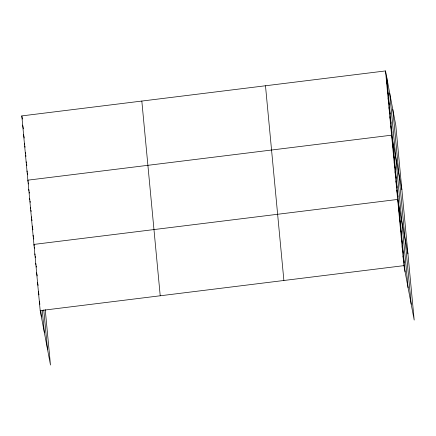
<?xml version="1.0" encoding="UTF-8"?>
<svg xmlns="http://www.w3.org/2000/svg" width="436" height="436" viewBox="0 0 436 436"><rect width="100%" height="100%" fill="white"/><g stroke="black" fill="none" stroke-linecap="round" stroke-linejoin="round"><path stroke-width="0.65" d="M45.251 309.68L50.489 365.074L40.199 310.623L21.8 115.905L385.511 70.926L395.801 125.377L414.2 320.095L403.91 265.644L385.511 70.926M40.199 310.623L403.91 265.644M386.383 80.104L387.577 86.432M387.25 89.282L388.443 95.609M388.116 98.465L389.31 104.793M388.983 107.643L390.176 113.97M389.849 116.821L391.043 123.148M390.716 126.004L391.915 132.326M401.872 189.633L391.583 135.182L27.871 180.161L28.111 181.425M392.455 144.36L393.648 150.687M393.321 153.537L394.515 159.865M394.188 162.721L395.381 169.048M395.054 171.898L396.248 178.226M395.921 181.076L397.114 187.404M396.787 190.26L397.986 196.587M407.943 253.894L397.654 199.437L33.943 244.416L34.182 245.686M398.548 208.893L399.747 215.221M399.441 218.354L400.64 224.682M400.335 227.81L401.534 234.137M401.229 237.266L402.428 243.593M402.123 246.727L403.322 253.054M403.017 256.183L404.21 262.51M21.8 115.905L22.4 119.066M22.667 125.083L23.386 128.882M23.533 134.266L24.253 138.059M24.4 143.444L24.639 144.708M24.879 145.973L25.119 147.237M25.272 152.622L25.506 153.886M25.746 155.156L25.986 156.42M26.138 161.805L26.378 163.069M26.612 164.334L26.852 165.598M27.005 170.983L27.245 172.247M27.484 173.512L27.719 174.776M28.351 182.695L28.591 183.959M28.738 189.338L28.978 190.608M29.217 191.873L29.457 193.137M29.604 198.522L29.844 199.786M30.084 201.05L30.324 202.315M30.471 207.7L30.711 208.964M30.951 210.228L31.19 211.498M31.343 216.877L31.577 218.147M31.817 219.412L32.057 220.676M32.21 226.061L32.449 227.325M32.684 228.589L32.923 229.854M33.076 235.238L33.316 236.503M33.556 237.767L33.79 239.037M34.422 246.95L34.662 248.215M34.836 253.877L35.076 255.142M35.316 256.406L35.55 257.671M35.73 263.333L35.97 264.598M36.21 265.862L36.444 267.132M36.624 272.789L37.218 275.955M37.518 282.25L38.112 285.411M38.412 291.706L39.006 294.872M39.305 301.162L39.899 304.328M392.803 109.496L411.197 304.214M389.708 93.135L408.107 287.853M386.71 77.254L405.104 271.966M265.486 85.767L283.885 280.484M141.825 101.059L160.225 295.777M43.785 310.012L47.486 349.192M42.287 310.536L44.396 332.832M40.755 310.192L41.393 316.95"/></g></svg>
